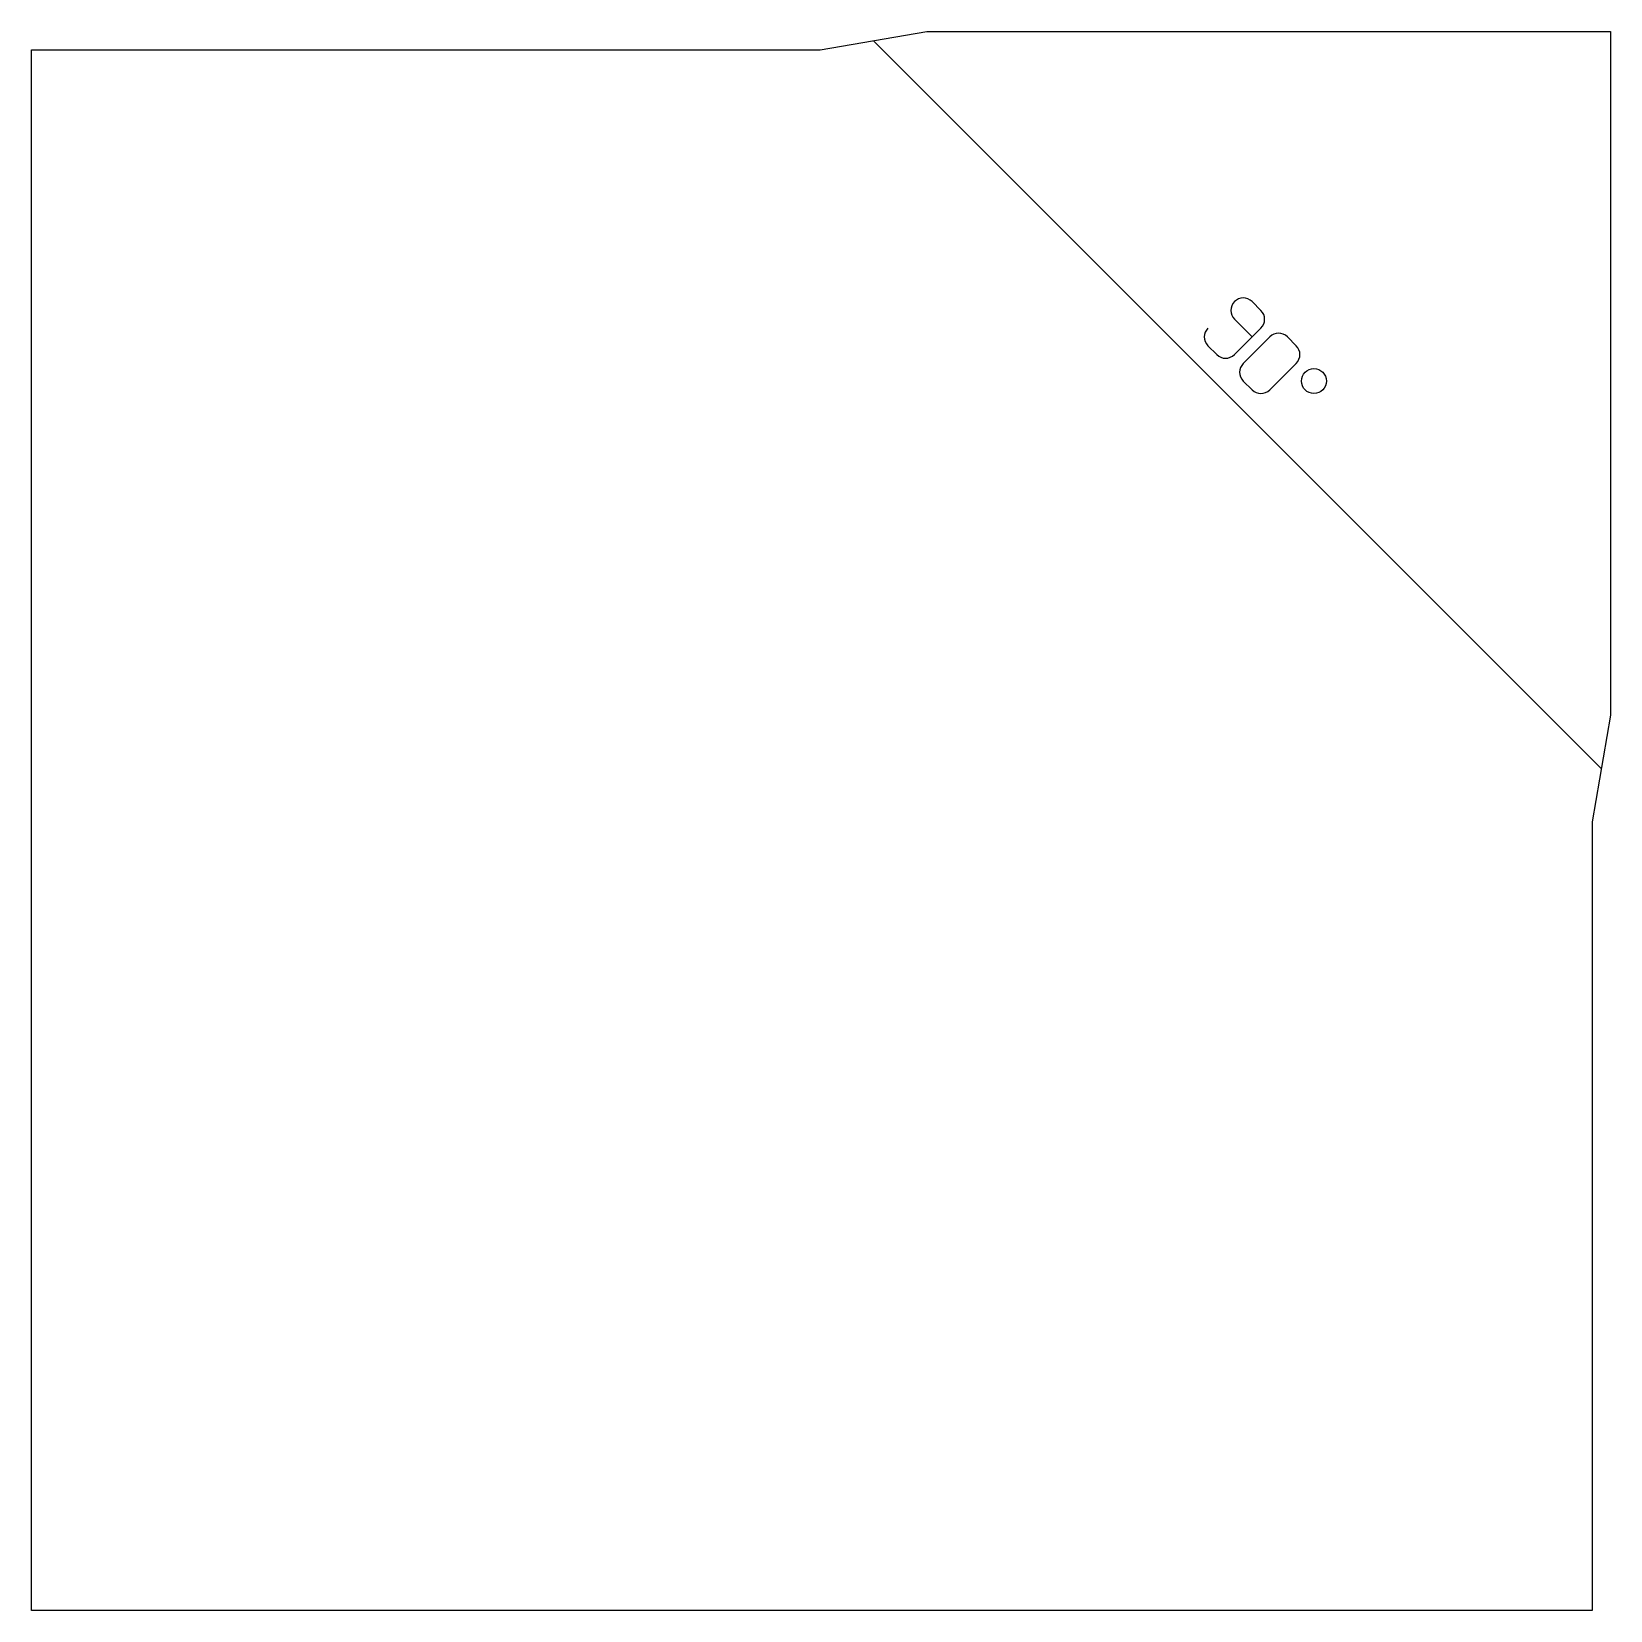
# Model space of a CAD drawing. Header units: millimetres. Extents: x 0 to 50.6, y 0 to 50.6.
import ezdxf

# ---------------------------------------------------------------- set-up
doc = ezdxf.new("R2010")
doc.units = ezdxf.units.MM
for name, color, linetype in [('Unfold009_Sketch', 7, 'CONTINUOUS'), ('Unfold009_Sketch_Bend_Labels', 7, 'CONTINUOUS'), ('Unfold009_Sketch_Bends', 7, 'CONTINUOUS')]:
    doc.layers.add(name, color=color, linetype=linetype)

msp = doc.modelspace()

# ---------------------------------------------------------------- linework, layer by layer
at = {"layer": 'Unfold009_Sketch'}
for p, q in [((25.267, 50), (28.681, 50.585)), ((28.681, 50.585), (50.585, 50.585)), ((50.585, 50.585), (50.585, 28.681)), ((0, 0), (0, 50)), ((0, 50), (25.267, 50)), ((50.585, 28.681), (50, 25.267)), ((50, 25.267), (50, 0)), ((50, 0), (0, 0))]:
    msp.add_line(p, q, dxfattribs=at)
at = {"layer": 'Unfold009_Sketch_Bend_Labels'}
for p, q in [((39.105, 41.933), (39.388, 41.65)), ((39.105, 40.802), (38.539, 41.367)), ((39.388, 41.085), (38.539, 40.236)), ((37.973, 40.236), (37.69, 40.519)), ((38.822, 39.953), (39.67, 40.802)), ((40.236, 40.802), (40.519, 40.519)), ((40.519, 39.953), (39.67, 39.105)), ((39.105, 39.105), (38.822, 39.388))]:
    msp.add_line(p, q, dxfattribs=at)
msp.add_circle((41.085, 39.388), 0.4, dxfattribs=at)
for centre, start, end in [((38.822, 41.65), 45, -135), ((39.105, 41.367), -45, 45), ((37.973, 40.802), 135, -135), ((39.953, 40.519), 45, 135), ((40.236, 40.236), -45, 45), ((38.256, 40.519), -135, -45), ((39.105, 39.67), 135, -135), ((39.388, 39.388), -135, -45)]:
    msp.add_arc(centre, 0.4, start, end, dxfattribs=at)
at = {"layer": 'Unfold009_Sketch_Bends'}
msp.add_line((50.293, 26.974), (26.974, 50.293), dxfattribs=at)

doc.saveas('drawing.dxf')
